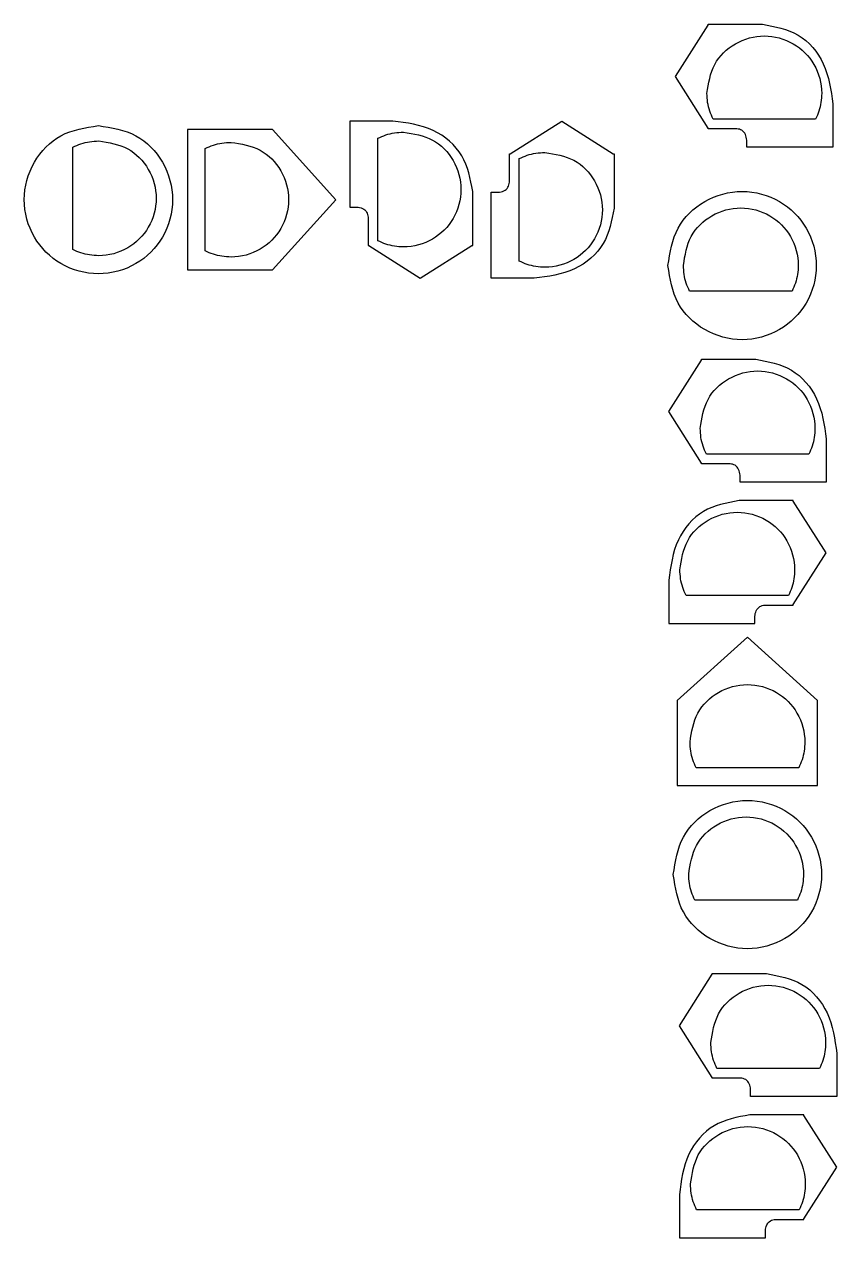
# Model space of a CAD drawing. Extents: x -830 to 230, y -333 to 309.
# Drawn here: x -212.9 to -38, y 2.7 to 264.1 of the extents above; entities that cross this region are included whole.
import ezdxf

# ---------------------------------------------------------------- set-up
doc = ezdxf.new("R2010")
doc.units = 0
doc.layers.get('0').update_dxf_attribs({"linetype": 'CONTINUOUS'})

msp = doc.modelspace()

# ---------------------------------------------------------------- linework, layer by layer
at = {"color": 7}
for p, q in [((-65.668697, 263.930047), (-65.668697, 264.092409)), ((-65.668697, 264.092409), (-53.992105, 264.092409)), ((-72.728077, 252.816136), (-65.668697, 263.930047)), ((-65.668697, 241.702112), (-72.728077, 252.816136)), ((-38.852619, 246.918227), (-38.852619, 237.622307)), ((-142.852112, 243.243838), (-142.852112, 224.708219)), ((-133.556192, 243.243838), (-142.852112, 243.243838)), ((-142.852112, 243.243838), (-142.852112, 243.243838)), ((-108.3356, 236.184458), (-97.221576, 243.243838)), ((-97.221576, 243.243838), (-86.107665, 236.184458)), ((-196.95445, 242.267768), (-196.95445, 242.267768)), ((-177.748777, 241.400527), (-177.748777, 211.21169)), ((-159.481407, 241.400527), (-177.748777, 241.400527)), ((-177.748777, 241.400527), (-177.748777, 241.400527)), ((-145.826593, 226.301303), (-159.481407, 241.400527)), ((-65.668697, 241.583127), (-65.668697, 241.702112)), ((-59.54421, 241.583127), (-65.668697, 241.583127)), ((-57.388238, 237.622307), (-57.388238, 239.126552)), ((-108.454585, 230.059971), (-108.454585, 236.184458)), ((-108.454585, 236.184458), (-108.3356, 236.184458)), ((-86.107665, 236.184458), (-85.945303, 236.184458)), ((-85.945303, 236.184458), (-85.945303, 224.507867)), ((-38.852619, 237.622307), (-57.388238, 237.622307)), ((-38.852619, 237.622307), (-38.852619, 237.622307)), ((-116.38201, 216.42776), (-116.38201, 228.104351)), ((-112.415405, 209.36838), (-112.415405, 227.903999)), ((-112.415405, 227.903999), (-110.91116, 227.903999)), ((-159.481407, 211.21169), (-145.826593, 226.301303)), ((-142.852112, 224.708219), (-141.347867, 224.708219)), ((-138.891292, 222.552247), (-138.891292, 216.42776)), ((-138.891292, 216.42776), (-138.772307, 216.42776)), ((-138.772307, 216.42776), (-127.658283, 209.36838)), ((-127.658283, 209.36838), (-116.544372, 216.42776)), ((-116.544372, 216.42776), (-116.38201, 216.42776)), ((-74.336151, 212.106455), (-74.336151, 212.106455)), ((-177.748777, 211.21169), (-159.481407, 211.21169)), ((-103.119484, 209.36838), (-112.415405, 209.36838)), ((-112.415405, 209.36838), (-112.415405, 209.36838)), ((-74.171869, 180.655074), (-67.11249, 191.768985)), ((-67.11249, 191.768985), (-67.11249, 191.931348)), ((-67.11249, 191.931348), (-55.435898, 191.931348)), ((-67.11249, 169.54105), (-74.171869, 180.655074)), ((-40.296411, 174.757166), (-40.296411, 165.461246)), ((-67.11249, 169.422065), (-67.11249, 169.54105)), ((-60.988002, 169.422065), (-67.11249, 169.422065)), ((-58.83203, 165.461246), (-58.83203, 166.96549)), ((-40.296411, 165.461246), (-58.83203, 165.461246)), ((-40.296411, 165.461246), (-40.296411, 165.461246)), ((-47.355791, 161.494641), (-59.032383, 161.494641)), ((-47.355791, 161.332278), (-47.355791, 161.494641)), ((-40.296411, 150.218367), (-47.355791, 161.332278)), ((-47.355791, 139.104343), (-40.296411, 150.218367)), ((-74.171869, 144.320459), (-74.171869, 135.024539)), ((-53.480279, 138.985358), (-47.355791, 138.985358)), ((-47.355791, 138.985358), (-47.355791, 139.104343)), ((-55.63625, 135.024539), (-55.63625, 136.528783)), ((-74.171869, 135.024539), (-55.63625, 135.024539)), ((-74.171869, 135.024539), (-74.171869, 135.024539)), ((-57.229334, 132.050058), (-72.328559, 118.395243)), ((-42.139722, 118.395243), (-57.229334, 132.050058)), ((-72.328559, 118.395243), (-72.328559, 100.127874)), ((-42.139722, 100.127874), (-42.139722, 118.395243)), ((-72.328559, 100.127874), (-42.139722, 100.127874)), ((-72.328559, 100.127874), (-72.328559, 100.127874)), ((-73.195799, 80.9222), (-73.195799, 80.9222)), ((-71.891175, 48.330484), (-64.831795, 59.444395)), ((-64.831795, 59.444395), (-64.831795, 59.606757)), ((-64.831795, 59.606757), (-53.155204, 59.606757)), ((-64.831795, 37.21646), (-71.891175, 48.330484)), ((-38.015717, 42.432575), (-38.015717, 33.136655)), ((-64.831795, 37.097475), (-64.831795, 37.21646)), ((-58.707308, 37.097475), (-64.831795, 37.097475)), ((-56.551336, 33.136655), (-56.551336, 34.6409)), ((-38.015717, 33.136655), (-56.551336, 33.136655)), ((-38.015717, 33.136655), (-38.015717, 33.136655)), ((-45.075097, 29.17005), (-56.751688, 29.17005)), ((-45.075097, 29.007688), (-45.075097, 29.17005)), ((-38.015717, 17.893776), (-45.075097, 29.007688)), ((-45.075097, 6.779752), (-38.015717, 17.893776)), ((-71.891175, 11.995868), (-71.891175, 2.699948)), ((-51.199584, 6.660768), (-45.075097, 6.660768)), ((-45.075097, 6.660768), (-45.075097, 6.779752)), ((-71.891175, 2.699948), (-53.355556, 2.699948)), ((-71.891175, 2.699948), (-71.891175, 2.699948)), ((-53.355556, 2.699948), (-53.355556, 4.204192))]:
    msp.add_line(p, q, dxfattribs=at)
at = {"color": 1}
for p, q in [((-65.953804, 249.204905), (-65.953804, 249.204905)), ((-42.561806, 243.651985), (-64.627839, 243.651985)), ((-131.269514, 240.849555), (-131.269514, 240.849555)), ((-196.89239, 238.949055), (-196.89239, 238.949055)), ((-168.392376, 238.659557), (-168.392376, 238.659557)), ((-136.822434, 217.457558), (-136.822434, 239.52359)), ((-202.44531, 215.557038), (-202.44531, 237.62309)), ((-173.945296, 215.267568), (-173.945296, 237.333592)), ((-100.832807, 236.469565), (-100.832807, 236.469565)), ((-106.385727, 213.077567), (-106.385727, 235.1436)), ((-71.017438, 212.168516), (-71.017438, 212.168516)), ((-47.625421, 206.615596), (-69.691473, 206.615596)), ((-67.397596, 177.043843), (-67.397596, 177.043843)), ((-44.005599, 171.490924), (-66.071631, 171.490924)), ((-71.777586, 146.607136), (-71.777586, 146.607136)), ((-48.385589, 141.054216), (-70.451622, 141.054216)), ((-69.587588, 109.484274), (-69.587588, 109.484274)), ((-46.195599, 103.931354), (-68.261624, 103.931354)), ((-69.877086, 80.984261), (-69.877086, 80.984261)), ((-46.485069, 75.431341), (-68.551122, 75.431341)), ((-65.116902, 44.719253), (-65.116902, 44.719253)), ((-41.724905, 39.166333), (-63.790937, 39.166333)), ((-69.496892, 14.282546), (-69.496892, 14.282546)), ((-46.104895, 8.729626), (-68.170927, 8.729626))]:
    msp.add_line(p, q, dxfattribs=at)
at = {"color": 7}
for points, knots in [([(-53.992105, 264.092409), (-51.306233, 263.596891), (-45.866942, 262.593393), (-40.001551, 255.62457), (-39.246174, 249.900495), (-38.852619, 246.918227)], [0, 0, 0, 0, 8.002728, 16.206717, 25.130211, 25.130211, 25.130211, 25.130211]), ([(-116.38201, 228.104351), (-116.877528, 230.790224), (-117.881026, 236.229515), (-124.849849, 242.094906), (-130.573924, 242.850283), (-133.556192, 243.243838)], [0, 0, 0, 0, 8.002728, 16.206717, 25.130211, 25.130211, 25.130211, 25.130211]), ([(-196.95445, 242.267768), (-199.768101, 241.829728), (-205.310974, 240.966791), (-211.41393, 234.613337), (-213.67193, 226.324364), (-211.413368, 217.948108), (-205.312359, 211.845951), (-196.953578, 209.582259), (-188.594395, 211.846501), (-182.489236, 217.946742), (-180.226664, 226.324367), (-182.488688, 234.614681), (-188.595725, 240.966374), (-194.140157, 241.829603), (-196.95445, 242.267768)], [0, 0, 0, 0, 8.34493, 16.439456, 24.784409, 33.131595, 41.22918, 49.574718, 57.922529, 66.023183, 74.370979, 82.716542, 90.814139, 99.161341, 99.161341, 99.161341, 99.161341]), ([(-57.388238, 239.126552), (-57.443984, 239.552652), (-57.55092, 240.370033), (-58.384542, 241.368343), (-59.160917, 241.512136), (-59.54421, 241.583127)], [0, 0, 0, 0, 1.275164, 2.446126, 3.587922, 3.587922, 3.587922, 3.587922]), ([(-110.91116, 227.903999), (-110.48506, 227.959745), (-109.667679, 228.066682), (-108.669369, 228.900303), (-108.525575, 229.676678), (-108.454585, 230.059971)], [0, 0, 0, 0, 1.275164, 2.446126, 3.587922, 3.587922, 3.587922, 3.587922]), ([(-74.336151, 212.106455), (-73.89811, 209.292804), (-73.035173, 203.749932), (-66.68172, 197.646976), (-58.392746, 195.388976), (-50.01649, 197.647537), (-43.914334, 203.748546), (-41.650641, 212.107328), (-43.914884, 220.46651), (-50.015125, 226.57167), (-58.39275, 228.834242), (-66.683064, 226.572217), (-73.034757, 220.46518), (-73.897985, 214.920748), (-74.336151, 212.106455)], [0, 0, 0, 0, 8.34493, 16.439456, 24.784409, 33.131595, 41.22918, 49.574718, 57.922529, 66.023183, 74.370979, 82.716542, 90.814139, 99.161341, 99.161341, 99.161341, 99.161341]), ([(-141.347867, 224.708219), (-140.921767, 224.652473), (-140.104386, 224.545536), (-139.106076, 223.711915), (-138.962282, 222.93554), (-138.891292, 222.552247)], [0, 0, 0, 0, 1.275164, 2.446126, 3.587922, 3.587922, 3.587922, 3.587922]), ([(-85.945303, 224.507867), (-86.440821, 221.821994), (-87.444319, 216.382703), (-94.413142, 210.517312), (-100.137216, 209.761935), (-103.119484, 209.36838)], [0, 0, 0, 0, 8.002728, 16.206717, 25.130211, 25.130211, 25.130211, 25.130211]), ([(-55.435898, 191.931348), (-52.750026, 191.43583), (-47.310734, 190.432331), (-41.445343, 183.463508), (-40.689966, 177.739434), (-40.296411, 174.757166)], [0, 0, 0, 0, 8.002728, 16.206717, 25.130211, 25.130211, 25.130211, 25.130211]), ([(-58.83203, 166.96549), (-58.887776, 167.39159), (-58.994713, 168.208972), (-59.828334, 169.207281), (-60.60471, 169.351075), (-60.988002, 169.422065)], [0, 0, 0, 0, 1.275164, 2.446126, 3.587922, 3.587922, 3.587922, 3.587922]), ([(-59.032383, 161.494641), (-61.718255, 160.999122), (-67.157546, 159.995624), (-73.022937, 153.026801), (-73.778314, 147.302727), (-74.171869, 144.320459)], [0, 0, 0, 0, 8.002728, 16.206717, 25.130211, 25.130211, 25.130211, 25.130211]), ([(-55.63625, 136.528783), (-55.580504, 136.954883), (-55.473568, 137.772264), (-54.639946, 138.770574), (-53.863571, 138.914368), (-53.480279, 138.985358)], [0, 0, 0, 0, 1.275164, 2.446126, 3.587922, 3.587922, 3.587922, 3.587922]), ([(-73.195799, 80.9222), (-72.757759, 78.108549), (-71.894822, 72.565677), (-65.541369, 66.462721), (-57.252395, 64.204721), (-48.876139, 66.463282), (-42.773982, 72.564291), (-40.51029, 80.923073), (-42.774532, 89.282255), (-48.874773, 95.387415), (-57.252399, 97.649987), (-65.542712, 95.387962), (-71.894405, 89.280925), (-72.757634, 83.736494), (-73.195799, 80.9222)], [0, 0, 0, 0, 8.34493, 16.439456, 24.784409, 33.131595, 41.22918, 49.574718, 57.922529, 66.023183, 74.370979, 82.716542, 90.814139, 99.161341, 99.161341, 99.161341, 99.161341]), ([(-53.155204, 59.606757), (-50.469332, 59.111239), (-45.03004, 58.107741), (-39.164649, 51.138918), (-38.409272, 45.414843), (-38.015717, 42.432575)], [0, 0, 0, 0, 8.002728, 16.206717, 25.130211, 25.130211, 25.130211, 25.130211]), ([(-56.551336, 34.6409), (-56.607082, 35.067), (-56.714019, 35.884381), (-57.54764, 36.882691), (-58.324015, 37.026484), (-58.707308, 37.097475)], [0, 0, 0, 0, 1.275164, 2.446126, 3.587922, 3.587922, 3.587922, 3.587922]), ([(-56.751688, 29.17005), (-59.437561, 28.674532), (-64.876852, 27.671034), (-70.742243, 20.70221), (-71.49762, 14.978136), (-71.891175, 11.995868)], [0, 0, 0, 0, 8.002728, 16.206717, 25.130211, 25.130211, 25.130211, 25.130211]), ([(-53.355556, 4.204192), (-53.29981, 4.630293), (-53.192874, 5.447674), (-52.359252, 6.445983), (-51.582877, 6.589777), (-51.199584, 6.660768)], [0, 0, 0, 0, 1.275164, 2.446126, 3.587922, 3.587922, 3.587922, 3.587922])]:
    msp.add_open_spline(points, degree=3, knots=knots, dxfattribs=at)
at = {"color": 1}
for points, knots in [([(-65.953804, 249.204905), (-65.614313, 251.38467), (-64.945522, 255.678762), (-60.028532, 260.408073), (-53.611593, 262.162659), (-47.127824, 260.405983), (-42.407497, 255.686984), (-41.070583, 250.700438), (-41.351479, 247.259564), (-41.785373, 245.378921), (-42.304441, 244.224414), (-42.561806, 243.651985)], [0, 0, 0, 0, 6.465299, 12.736503, 19.195778, 25.655051, 31.926242, 38.391552, 40.354297, 42.265268, 44.144568, 44.144568, 44.144568, 44.144568]), ([(-64.627839, 243.651985), (-64.884868, 244.224518), (-65.403224, 245.379161), (-65.861268, 247.258137), (-65.922688, 248.550294), (-65.953804, 249.204905)], [0, 0, 0, 0, 1.88052, 3.792491, 5.755635, 5.755635, 5.755635, 5.755635]), ([(-131.269514, 240.849555), (-129.089749, 240.510064), (-124.795656, 239.841274), (-120.066346, 234.924283), (-118.31176, 228.507345), (-120.068436, 222.023575), (-124.787435, 217.303248), (-129.773981, 215.966334), (-133.214855, 216.24723), (-135.095498, 216.681124), (-136.250004, 217.200192), (-136.822434, 217.457558)], [0, 0, 0, 0, 6.465299, 12.736503, 19.195778, 25.655051, 31.926242, 38.391552, 40.354297, 42.265268, 44.144568, 44.144568, 44.144568, 44.144568]), ([(-136.822434, 239.52359), (-136.249901, 239.780619), (-135.095258, 240.298975), (-133.216282, 240.757019), (-131.924124, 240.818439), (-131.269514, 240.849555)], [0, 0, 0, 0, 1.88052, 3.792491, 5.755635, 5.755635, 5.755635, 5.755635]), ([(-196.89239, 238.949055), (-194.712624, 238.609564), (-190.418532, 237.940774), (-185.689222, 233.023784), (-183.934633, 226.606843), (-185.691321, 220.123072), (-190.410316, 215.402744), (-195.39686, 214.065817), (-198.83773, 214.346713), (-200.718373, 214.780606), (-201.87288, 215.299673), (-202.44531, 215.557038)], [0, 0, 0, 0, 6.465299, 12.736503, 19.195778, 25.655053, 31.926256, 38.391556, 40.3543, 42.265271, 44.144571, 44.144571, 44.144571, 44.144571]), ([(-202.44531, 237.62309), (-201.872776, 237.880119), (-200.718134, 238.398476), (-198.839157, 238.856519), (-197.547, 238.917939), (-196.89239, 238.949055)], [0, 0, 0, 0, 1.88052, 3.792491, 5.755635, 5.755635, 5.755635, 5.755635]), ([(-168.392376, 238.659557), (-166.212611, 238.320066), (-161.918518, 237.651276), (-157.189208, 232.734286), (-155.434622, 226.317349), (-157.191299, 219.833583), (-161.910298, 215.11326), (-166.896843, 213.776348), (-170.337717, 214.057243), (-172.21836, 214.491137), (-173.372866, 215.010203), (-173.945296, 215.267568)], [0, 0, 0, 0, 6.465299, 12.736503, 19.195778, 25.655044, 31.926234, 38.391543, 40.354287, 42.265259, 44.144558, 44.144558, 44.144558, 44.144558]), ([(-173.945296, 237.333592), (-173.372763, 237.590621), (-172.21812, 238.108978), (-170.339144, 238.567021), (-169.046986, 238.628441), (-168.392376, 238.659557)], [0, 0, 0, 0, 1.88052, 3.792491, 5.755635, 5.755635, 5.755635, 5.755635]), ([(-100.832807, 236.469565), (-98.653041, 236.130074), (-94.358949, 235.461284), (-89.629639, 230.544293), (-87.875053, 224.127354), (-89.631729, 217.643585), (-94.350727, 212.923258), (-99.337274, 211.586344), (-102.778148, 211.86724), (-104.658791, 212.301134), (-105.813297, 212.820202), (-106.385727, 213.077567)], [0, 0, 0, 0, 6.465299, 12.736503, 19.195778, 25.655051, 31.926242, 38.391552, 40.354297, 42.265268, 44.144568, 44.144568, 44.144568, 44.144568]), ([(-106.385727, 235.1436), (-105.813194, 235.400629), (-104.658551, 235.918985), (-102.779574, 236.377029), (-101.487417, 236.438449), (-100.832807, 236.469565)], [0, 0, 0, 0, 1.88052, 3.792491, 5.755635, 5.755635, 5.755635, 5.755635]), ([(-71.017438, 212.168516), (-70.677947, 214.348281), (-70.009156, 218.642373), (-65.092166, 223.371683), (-58.675226, 225.126272), (-52.191455, 223.369584), (-47.471127, 218.650589), (-46.134199, 213.664045), (-46.415096, 210.223175), (-46.848989, 208.342532), (-47.368056, 207.188025), (-47.625421, 206.615596)], [0, 0, 0, 0, 6.465299, 12.736503, 19.195778, 25.655053, 31.926256, 38.391556, 40.3543, 42.265271, 44.144571, 44.144571, 44.144571, 44.144571]), ([(-69.691473, 206.615596), (-69.948502, 207.188129), (-70.466858, 208.342772), (-70.924902, 210.221748), (-70.986322, 211.513905), (-71.017438, 212.168516)], [0, 0, 0, 0, 1.88052, 3.792491, 5.755635, 5.755635, 5.755635, 5.755635]), ([(-67.397596, 177.043843), (-67.058105, 179.223609), (-66.389315, 183.517701), (-61.472325, 188.247011), (-55.055386, 190.001598), (-48.571616, 188.244922), (-43.851289, 183.525923), (-42.514375, 178.539376), (-42.795271, 175.098503), (-43.229165, 173.217859), (-43.748233, 172.063353), (-44.005599, 171.490924)], [0, 0, 0, 0, 6.465299, 12.736503, 19.195778, 25.655051, 31.926242, 38.391552, 40.354297, 42.265268, 44.144568, 44.144568, 44.144568, 44.144568]), ([(-66.071631, 171.490924), (-66.32866, 172.063457), (-66.847017, 173.218099), (-67.30506, 175.097076), (-67.36648, 176.389233), (-67.397596, 177.043843)], [0, 0, 0, 0, 1.88052, 3.792491, 5.755635, 5.755635, 5.755635, 5.755635]), ([(-71.777586, 146.607136), (-71.438095, 148.786902), (-70.769305, 153.080994), (-65.852315, 157.810304), (-59.435376, 159.564891), (-52.951607, 157.808215), (-48.231279, 153.089216), (-46.894366, 148.102669), (-47.175261, 144.661796), (-47.609155, 142.781152), (-48.128223, 141.626646), (-48.385589, 141.054216)], [0, 0, 0, 0, 6.465299, 12.736503, 19.195778, 25.655051, 31.926242, 38.391552, 40.354297, 42.265268, 44.144568, 44.144568, 44.144568, 44.144568]), ([(-70.451622, 141.054216), (-70.70865, 141.62675), (-71.227007, 142.781392), (-71.68505, 144.660369), (-71.746471, 145.952526), (-71.777586, 146.607136)], [0, 0, 0, 0, 1.88052, 3.792491, 5.755635, 5.755635, 5.755635, 5.755635]), ([(-69.587588, 109.484274), (-69.248097, 111.66404), (-68.579307, 115.958132), (-63.662317, 120.687442), (-57.24538, 122.442029), (-50.761614, 120.685352), (-46.041292, 115.966353), (-44.704379, 110.979807), (-44.985274, 107.538934), (-45.419168, 105.658291), (-45.938235, 104.503784), (-46.195599, 103.931354)], [0, 0, 0, 0, 6.465299, 12.736503, 19.195778, 25.655044, 31.926234, 38.391543, 40.354287, 42.265259, 44.144558, 44.144558, 44.144558, 44.144558]), ([(-68.261624, 103.931354), (-68.518653, 104.503888), (-69.037009, 105.65853), (-69.495052, 107.537507), (-69.556473, 108.829664), (-69.587588, 109.484274)], [0, 0, 0, 0, 1.88052, 3.792491, 5.755635, 5.755635, 5.755635, 5.755635]), ([(-69.877086, 80.984261), (-69.537595, 83.164026), (-68.868805, 87.458119), (-63.951815, 92.187428), (-57.534875, 93.942018), (-51.051103, 92.185329), (-46.330775, 87.466334), (-44.993848, 82.47979), (-45.274744, 79.03892), (-45.708638, 77.158277), (-46.227704, 76.003771), (-46.485069, 75.431341)], [0, 0, 0, 0, 6.465299, 12.736503, 19.195778, 25.655053, 31.926256, 38.391556, 40.3543, 42.265271, 44.144571, 44.144571, 44.144571, 44.144571]), ([(-68.551122, 75.431341), (-68.80815, 76.003874), (-69.326507, 77.158517), (-69.78455, 79.037493), (-69.845971, 80.32965), (-69.877086, 80.984261)], [0, 0, 0, 0, 1.88052, 3.792491, 5.755635, 5.755635, 5.755635, 5.755635]), ([(-65.116902, 44.719253), (-64.777411, 46.899018), (-64.108621, 51.19311), (-59.19163, 55.922421), (-52.774692, 57.677007), (-46.290922, 55.920331), (-41.570595, 51.201332), (-40.233681, 46.214786), (-40.514577, 42.773912), (-40.948471, 40.893269), (-41.467539, 39.738762), (-41.724905, 39.166333)], [0, 0, 0, 0, 6.465299, 12.736503, 19.195778, 25.655051, 31.926242, 38.391552, 40.354297, 42.265268, 44.144568, 44.144568, 44.144568, 44.144568]), ([(-63.790937, 39.166333), (-64.047966, 39.738866), (-64.566322, 40.893509), (-65.024366, 42.772485), (-65.085786, 44.064642), (-65.116902, 44.719253)], [0, 0, 0, 0, 1.88052, 3.792491, 5.755635, 5.755635, 5.755635, 5.755635]), ([(-69.496892, 14.282546), (-69.157401, 16.462311), (-68.488611, 20.756403), (-63.571621, 25.485714), (-57.154682, 27.2403), (-50.670912, 25.483624), (-45.950585, 20.764625), (-44.613671, 15.778078), (-44.894567, 12.337205), (-45.328461, 10.456562), (-45.847529, 9.302055), (-46.104895, 8.729626)], [0, 0, 0, 0, 6.465299, 12.736503, 19.195778, 25.655051, 31.926242, 38.391552, 40.354297, 42.265268, 44.144568, 44.144568, 44.144568, 44.144568]), ([(-68.170927, 8.729626), (-68.427956, 9.302159), (-68.946313, 10.456802), (-69.404356, 12.335778), (-69.465776, 13.627935), (-69.496892, 14.282546)], [0, 0, 0, 0, 1.88052, 3.792491, 5.755635, 5.755635, 5.755635, 5.755635])]:
    msp.add_open_spline(points, degree=3, knots=knots, dxfattribs=at)

doc.saveas('drawing.dxf')
